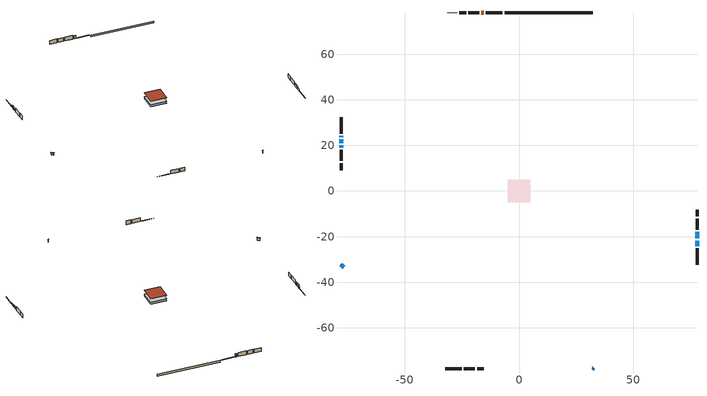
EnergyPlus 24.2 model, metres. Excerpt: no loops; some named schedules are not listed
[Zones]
conditioned space
 floor adiabatic (Floor1 construction): -4.9,-4.9 -4.9,4.9 4.9,4.9 4.9,-4.9 z1.19
 floor adiabatic (AdiabaticFloorConstruction): -4.9,-4.9 -4.9,4.9 4.9,4.9 4.9,-4.9 z1.19
 floor foundation (Slab1 construction): -4.9,-4.9 -4.9,4.9 4.9,4.9 4.9,-4.9 z0
 wall outside (RimJoist1 construction): -7.27,78.06 -14.53,78.06 / -32.33,-78.06 -25.08,-78.06 / -78.06,32.33 -78.06,25.08 / 78.06,-32.33 78.06,-25.08 z1.19:1.49
 wall outside (AdiabaticWallConstruction 1): -15.45,78.06 -16.5,78.06 z1.19:3.22
 wall outside (AdiabaticWallConstruction): -78.06,24.15 -78.06,23.59 z1.19:2.11; 32.33,-78.06 32.73,-77.67 z1.19:2.87; 78.06,-24.15 78.06,-21.71 z1.19:2.41; 78.06,-20.78 78.06,-17.85 z1.19:2.48; -78.06,22.67 -78.06,21 / -78.06,-32.33 -76.88,-33.51 z1.19:2.66; -78.06,20.07 -78.06,18.92 z1.19:2.2
 wall outside (Wall1 construction): -17.43,78.06 -22.27,78.06 / -24.15,-78.06 -19.32,-78.06 / -78.06,18 -78.06,13.16 / 78.06,-16.92 78.06,-12.08 z1.19:3.63
 wall outside (Wall2 construction): -23.2,78.06 -26.23,78.06 / -18.39,-78.06 -15.35,-78.06 / -78.06,12.23 -78.06,9.2 / 78.06,-11.15 78.06,-8.12 z1.19:3.63
 wall foundation (FoundationWall1 construction): 32.33,78.06 -6.34,78.06 z0:1.19
 wall adiabatic (Wall3 construction): -27.16,78.06 -31.4,78.06 z1.19:3.63
 window (WindowConstruction 5): -78.06,24.15 -78.06,23.59 z1.19:2.1
 window (WindowConstruction 6): 32.33,-78.06 32.73,-77.67 z1.19:2.87
 window (WindowConstruction): 78.06,-24.15 78.06,-21.71 z1.19:2.41
 window (WindowConstruction 1): 78.06,-20.78 78.06,-17.85 z1.19:2.48
 window (WindowConstruction 2): -78.06,22.67 -78.06,21 z1.19:2.66
 window (WindowConstruction 3): -78.06,20.07 -78.06,18.93 z1.19:2.2
 window (WindowConstruction 4): -78.06,-32.33 -76.88,-33.51 z1.19:2.66
 door (Door): -15.46,78.06 -16.5,78.06 z1.19:3.22
 ceiling adiabatic (AdiabaticFloorConstruction): 4.9,-4.9 4.9,4.9 -4.9,4.9 -4.9,-4.9 z1.19
 roof outside (Roof1 construction): -4.9,4.9 -4.9,-4.9 4.9,-4.9 4.9,4.9 z3.63
shading: -78.06,23.45 -78.06,24.3 -78.21,24.3 -78.21,23.45 z2.25; 32.83,-77.56 32.23,-78.17 32.33,-78.27 32.94,-77.67 z3.02; 78.06,-17.65 78.06,-20.98 78.47,-20.98 78.47,-17.65 z2.68; -78.06,20.8 -78.06,22.87 -78.47,22.87 -78.47,20.8 z2.86; -78.06,18.72 -78.06,20.27 -78.47,20.27 -78.47,18.72 z2.4; -76.74,-33.66 -78.2,-32.19 -78.49,-32.48 -77.03,-33.95 z2.86
[Building]
Building 1: Terrain=Suburbs
[Site:Location]
Montreal Mirabel Intl AP_QC: Latitude {deg}=45.68; Longitude {deg}=-74.03; Time Zone {hr}=-5; Elevation {m}=82; Keep Site Location Information=Yes
[Site:GroundTemperature:Shallow]
0.642858, -1.75623, -1.94836, -0.80987, 3.76054, 8.30966, 12.2535, 14.7518, 14.9641, 12.9321, 9.08883, 4.67926
[Site:WaterMainsTemperature]
Calculation Method=Schedule; Temperature Schedule=mains temperature schedule
[Material] Roughness=Rough; Thermal Absorptance=0.9
Name | Thickness {m} | Conductivity {W/m-K} | Density {kg/m3} | Specific Heat {J/kg-K} | Solar Absorptance | Visible Absorptance
asphalt or fiberglass shingles | 0.00635 | 0.162714 | 1121.4 | 1465.45 | 0.4 | 0.4
concrete 4.0 in. | 0.1016 | 1.803125 | 2242.8 | 837.4 | 0.7 | 0.7
concrete 8.0 in. | 0.2032 | 1.803125 | 2242.8 | 837.4 | 0.7 | 0.7
door material | 0.04445 | 0.053851 | 512.64 | 1214.23 | 0.7 | 0.7
exterior vertical ins | 0.0525934 | 0.029427 | 32.04 | 1214.23 | 0.7 | 0.7
floor covering | 0.0127 | 9.015625 | 54.468 | 1339.84 | 0.6 | 0.6
floor covering 1 | 0.0127 | 0.0433444 | 54.468 | 1339.84 | 0.6 | 0.6
floor rigid ins; wall rigid ins | 0.512978 | 0.029427 | 32.04 | 1214.23 | 0.7 | 0.7
floor stud and cavity | 0.0889 | 0.342986 | 50.32683 | 1063.81 | 0.7 | 0.7
floor stud and cavity 1 | 0.1397 | 1.75129 | 37.0049 | 1207.88 | 0.7 | 0.7
furniture material conditioned space 1 | 0.1524 | 0.115458 | 640.8 | 1214.23 | 0.6 | 0.6
gypsum board | 0.0127 | 0.160291 | 801 | 837.4 | 0.6 | 0.6
gypsum board 1 | 0.0127 | 0.160291 | 801 | 837.4 | 0.7 | 0.7
osb sheathing 0.5 in. | 0.0127 | 0.115458 | 512.64 | 1214.23 | 0.7 | 0.7
osb sheathing 0.5 in. 1 | 0.0127 | 0.115458 | 512.64 | 1214.23 | 0.4 | 0.4
osb sheathing 0.75 in. | 0.01905 | 0.115458 | 512.64 | 1214.23 | 0.7 | 0.7
osb sheathing 2.0 in. | 0.0508 | 0.115458 | 512.64 | 1214.23 | 0.7 | 0.7
rim joist rigid ins; roof rigid ins | 0.051816 | 0.029427 | 32.04 | 1214.23 | 0.7 | 0.7
rim joist stud and cavity | 0.0508 | 0.0531719 | 125.044 | 1163.47 | 0.6 | 0.6
roof stud and cavity | 0.2032 | 0.12558 | 78.34581 | 1123.46 | 0.7 | 0.7
wall stud and cavity | 0.1397 | 0.0908802 | 139.0536 | 1170.24 | 0.7 | 0.7
wall stud and cavity 1 | 0.1397 | 0.0955885 | 139.0536 | 1170.24 | 0.7 | 0.7
wall stud and cavity 2 | 0.1397 | 0.0821695 | 139.0536 | 1170.24 | 0.7 | 0.7
wall stud and cavity 3 | 0.0889 | 0.380278 | 52.3479 | 1209.89 | 0.7 | 0.7
wall stud and cavity 4 | 0.0889 | 0.391764 | 83.0341 | 1211.67 | 0.7 | 0.7
wood siding | 0.0254 | 0.102417 | 544.68 | 1172.36 | 0.4 | 0.4
wood siding 1; wood siding 2; wood siding 3 | 0.0254 | 0.102417 | 544.68 | 1172.36 | 0.7 | 0.7
[WindowMaterial:SimpleGlazingSystem]
Name | U-Factor {W/m2-K} | Solar Heat Gain Coefficient
WindowMaterial | 2.79244 | 0.62
WindowMaterial 1 | 2.787898 | 0.59
WindowMaterial 2 | 2.790737 | 0.61
WindowMaterial 3 | 2.78052 | 0.54
WindowMaterial 4 | 2.986628 | 0.6
WindowMaterial 5 | 2.96789 | 0.62
[Construction]
AdiabaticFloorConstruction: floor stud and cavity 1, floor rigid ins, osb sheathing 0.75 in., floor covering 1
AdiabaticWallConstruction: wood siding 2, wall rigid ins, wall stud and cavity 3, gypsum board
AdiabaticWallConstruction 1: wood siding 3, wall rigid ins, wall stud and cavity 3, gypsum board
Door: door material
Floor1 construction: floor stud and cavity, floor covering
FoundationWall1 construction: concrete 8.0 in., gypsum board 1
furniture construction conditioned space 1: furniture material conditioned space 1
PartitionWallConstruction: gypsum board, wall stud and cavity 4, gypsum board
RimJoist1 construction: wood siding 1, rim joist rigid ins, osb sheathing 2.0 in., rim joist stud and cavity
Roof1 construction: asphalt or fiberglass shingles, roof rigid ins, osb sheathing 0.75 in., roof stud and cavity, gypsum board
Slab1 construction: concrete 4.0 in.
Wall1 construction: wood siding, osb sheathing 0.5 in., wall stud and cavity, gypsum board
Wall2 construction: wood siding, osb sheathing 0.5 in., wall stud and cavity 1, gypsum board
Wall3 construction: osb sheathing 0.5 in. 1, wall stud and cavity 2, gypsum board
WindowConstruction: WindowMaterial
WindowConstruction 1: WindowMaterial 1
WindowConstruction 2; WindowConstruction 4: WindowMaterial 2
WindowConstruction 3: WindowMaterial 3
WindowConstruction 5: WindowMaterial 4
WindowConstruction 6: WindowMaterial 5
[Zone]
conditioned space: Multiplier=1; Volume {m3}=367.1; Part of Total Floor Area=Yes
[Space]
conditioned space 1: Zone=conditioned space; Volume {m3}=367.1
[SurfaceProperty:ExposedFoundationPerimeter]
Slab1: Exposed Perimeter Calculation Method=TotalExposedPerimeter; Total Exposed Perimeter {m}=38.679
[InternalMass] Zone or ZoneList=conditioned space; Space or SpaceList=conditioned space 1
Name | Construction | Surface Area {m2}
furniture mass conditioned space 1 | furniture construction conditioned space 1 | 115.188
partition wall mass | PartitionWallConstruction | 192.001
[Lights]
interior lighting: Zone or ZoneList or Space or SpaceList=conditioned space 1; Schedule=interior lighting schedule; Design Level Calculation Method=LightingLevel; Lighting Level {W}=343.2; Return Air Fraction=0; Fraction Radiant=0.6; Fraction Visible=0.2; Fraction Replaceable=1
[People]
occupants: Zone or ZoneList or Space or SpaceList=conditioned space 1; Number of People Schedule=occupants schedule; Number of People Calculation Method=People; Number of People=3; Fraction Radiant=0.314171; Sensible Heat Fraction=0.56303; Activity Level Schedule=occupants activity schedule; Carbon Dioxide Generation Rate {m3/s-W}=0; Enable ASHRAE 55 Comfort Warnings=No; Mean Radiant Temperature Calculation Type=EnclosureAveraged
[ElectricEquipment] Zone or ZoneList or Space or SpaceList=conditioned space 1; Design Level Calculation Method=EquipmentLevel
Name | Schedule | Design Level {W} | Fraction Latent | Fraction Radiant | Fraction Lost
clothes dryer | clothes dryer schedule | 140.772 | 0.015 | 0.081 | 0.85
clothes washer | clothes washer schedule | 32.1985 | 0.03 | 0.162 | 0.7
cooking range | cooking range schedule | 208.969 | 0.08 | 0.432 | 0.2
dishwasher | dishwasher schedule | 66.8632 | 0.3 | 0.18 | 0.4
fridge | fridge schedule | 72.9452 | 0 | 0.6 | 0
mech vent bath fan 0 | mech vent bath fan 0 schedule | 50.2 | 0 | 0 | 1
mech vent house fan | mech vent house fan schedule | 0 | 0 | 0 | 1
mech vent house fan cfis | mech vent house fan cfis schedule | 0 | 0 | 0 | 0
mech vent range fan 0 | mech vent range fan 0 schedule | 57 | 0 | 0 | 1
misc plug loads | misc plug loads schedule | 494.7 | 0.045 | 0.513 | 0.1
whole house fan | Always On Discrete | 0 | 0 | 0 | 1
[OtherEquipment] Zone or ZoneList or Space or SpaceList=conditioned space 1; Design Level Calculation Method=EquipmentLevel
Name | Fuel Type | Schedule | Design Level {W} | Fraction Latent | Fraction Radiant | Fraction Lost
clothes dryer 1 | Electricity | clothes dryer schedule | 0 | 0.015 | 0.081 | 0.85
cooking range 1 | Electricity | cooking range schedule | 0 | 0.08 | 0.432 | 0.2
general water use latent | None | general water use schedule | 59.3978 | 1 | 0 | 0
general water use sensible | None | general water use schedule | -58.539 | 0 | 0.6 | 0
mech vent house fan latent load | None | Always On Discrete | 0 | 1 | 0 | 0
mech vent house fan sensible load | None | Always On Discrete | 0 | 0 | 0 | 0
water heater energy adjustment1 | Electricity | Always On Discrete | 0.01 | 0 | 0 | 1
[ZoneInfiltration:DesignFlowRate] Zone or ZoneList or Space or SpaceList=conditioned space 1; Schedule=Always On Discrete; Design Flow Rate Calculation Method=Flow/Zone; Design Flow Rate {m3/s}=0
infil flow; natural vent flow; whole house fan flow
[AvailabilityManager:Scheduled]
furnace airloop Availability Manager: Schedule=Always On Discrete
[Foundation:Kiva]
Foundation Kiva 1: Initial Indoor Air Temperature {C}=18; Wall Height Above Grade {m}=1.19; Wall Depth Below Slab {m}=0.2032; Custom Block Material Name 1=exterior vertical ins; Custom Block Depth 1 {m}=1.19; Custom Block X Position 1 {m}=0.2159; Custom Block Z Position 1 {m}=0
[Foundation:Kiva:Settings]
Soil Conductivity {W/m-K}=0.849921; Soil Density {kg/m3}=1842.3; Soil Specific Heat {J/kg-K}=418.7; Ground Solar Absorptivity=0.9; Ground Thermal Absorptivity=0.9; Ground Surface Roughness {m}=0.03; Far-Field Width {m}=40; Deep-Ground Boundary Condition=ZeroFlux; Deep-Ground Depth {m}=40; Minimum Cell Dimension {m}=0.2; Maximum Cell Growth Coefficient=3; Simulation Timestep=Timestep
[Exterior:Lights]
exterior lighting: Schedule=exterior lighting schedule; Design Level {W}=75.6
[EnergyManagementSystem:GlobalVariable]
furnace_airloop_Fan_RTF
infil_program_Qfan
infil_program_Qinf
natural_vent_program_Qnv
natural_vent_program_Qwhf
[EnergyManagementSystem:Sensor]
Name | Output:Variable or Output:Meter Index Key | Output:Variable or Output:Meter
airflow_gain | infil flow | Infiltration Sensible Heat Gain Energy
airflow_gain_1 | natural vent flow | Infiltration Sensible Heat Gain Energy
airflow_gain_2 | whole house fan flow | Infiltration Sensible Heat Gain Energy
airflow_loss | infil flow | Infiltration Sensible Heat Loss Energy
airflow_loss_1 | natural vent flow | Infiltration Sensible Heat Loss Energy
airflow_loss_2 | whole house fan flow | Infiltration Sensible Heat Loss Energy
clg_load_cond |  | Cooling:EnergyTransfer:Zone:CONDITIONED SPACE
clg_sp_s; clg_sp_s_1 | cooling setpoint | Schedule Value
clothes_dryer_exhaust_0_sch_s | clothes dryer exhaust 0 schedule | Schedule Value
cool_season | cooling season schedule | Schedule Value
htg_load_cond |  | Heating:EnergyTransfer:Zone:CONDITIONED SPACE
htg_sp_s; htg_sp_s_1 | heating setpoint | Schedule Value
ig_ee_conv | clothes dryer | Electric Equipment Convective Heating Energy
ig_ee_conv_2 | cooking range | Electric Equipment Convective Heating Energy
ig_ee_conv_4 | fridge | Electric Equipment Convective Heating Energy
ig_ee_conv_5 | misc plug loads | Electric Equipment Convective Heating Energy
ig_ee_conv_6 | whole house fan | Electric Equipment Convective Heating Energy
ig_ee_rad | clothes dryer | Electric Equipment Radiant Heating Energy
ig_ee_rad_2 | cooking range | Electric Equipment Radiant Heating Energy
ig_ee_rad_4 | fridge | Electric Equipment Radiant Heating Energy
ig_ee_rad_5 | misc plug loads | Electric Equipment Radiant Heating Energy
ig_ee_rad_6 | whole house fan | Electric Equipment Radiant Heating Energy
ig_lgt_conv | interior lighting | Lights Convective Heating Energy
ig_lgt_rad | interior lighting | Lights Radiant Heating Energy
ig_lgt_vis | interior lighting | Lights Visible Radiation Heating Energy
ig_oe_conv | clothes dryer 1 | Other Equipment Convective Heating Energy
ig_oe_conv_1 | cooking range 1 | Other Equipment Convective Heating Energy
ig_oe_conv_2 | general water use latent | Other Equipment Convective Heating Energy
ig_oe_conv_3 | general water use sensible | Other Equipment Convective Heating Energy
ig_oe_conv_4 | water heater energy adjustment1 | Other Equipment Convective Heating Energy
ig_oe_rad | clothes dryer 1 | Other Equipment Radiant Heating Energy
ig_oe_rad_1 | cooking range 1 | Other Equipment Radiant Heating Energy
ig_oe_rad_2 | general water use latent | Other Equipment Radiant Heating Energy
ig_oe_rad_3 | general water use sensible | Other Equipment Radiant Heating Energy
ig_oe_rad_4 | water heater energy adjustment1 | Other Equipment Radiant Heating Energy
ig_ppl_conv | occupants | People Convective Heating Energy
ig_ppl_rad | occupants | People Radiant Heating Energy
im_conv | furniture mass conditioned space 1 | Surface Inside Face Convection Heat Gain Energy
im_conv_1 | partition wall mass | Surface Inside Face Convection Heat Gain Energy
im_ig | furniture mass conditioned space 1 | Surface Inside Face Internal Gains Radiation Heat Gain Energy
im_ig_1 | partition wall mass | Surface Inside Face Internal Gains Radiation Heat Gain Energy
im_lgt | furniture mass conditioned space 1 | Surface Inside Face Lights Radiation Heat Gain Energy
im_lgt_1 | partition wall mass | Surface Inside Face Lights Radiation Heat Gain Energy
im_sol | furniture mass conditioned space 1 | Surface Inside Face Solar Radiation Heat Gain Energy
im_sol_1 | partition wall mass | Surface Inside Face Solar Radiation Heat Gain Energy
im_surf | furniture mass conditioned space 1 | Surface Inside Face Net Surface Thermal Radiation Heat Gain Energy
im_surf_1 | partition wall mass | Surface Inside Face Net Surface Thermal Radiation Heat Gain Energy
mech_vent_bath_fan_0_sch_s | mech vent bath fan 0 schedule | Schedule Value
mech_vent_range_fan_0_sch_s | mech vent range fan 0 schedule | Schedule Value
mv_conv | mech vent bath fan 0 | Electric Equipment Convective Heating Energy
mv_conv_1 | mech vent house fan | Electric Equipment Convective Heating Energy
mv_conv_2 | mech vent house fan cfis | Electric Equipment Convective Heating Energy
mv_conv_3 | mech vent range fan 0 | Electric Equipment Convective Heating Energy
mv_conv_4 | mech vent house fan latent load | Other Equipment Convective Heating Energy
mv_conv_5 | mech vent house fan sensible load | Other Equipment Convective Heating Energy
mv_rad | mech vent bath fan 0 | Electric Equipment Radiant Heating Energy
mv_rad_1 | mech vent house fan | Electric Equipment Radiant Heating Energy
mv_rad_2 | mech vent house fan cfis | Electric Equipment Radiant Heating Energy
mv_rad_3 | mech vent range fan 0 | Electric Equipment Radiant Heating Energy
mv_rad_4 | mech vent house fan latent load | Other Equipment Radiant Heating Energy
mv_rad_5 | mech vent house fan sensible load | Other Equipment Radiant Heating Energy
natural_vent_s | natural vent schedule | Schedule Value
out_pb_s |  | Site Outdoor Air Barometric Pressure
out_wt_s |  | Site Outdoor Air Humidity Ratio
site_vw_s |  | Site Wind Speed
ss_back_out | Window1 | Surface Window Shortwave from Zone Back Out Window Heat Transfer Rate
ss_back_out_1 | Window2 | Surface Window Shortwave from Zone Back Out Window Heat Transfer Rate
ss_back_out_2 | Window3 | Surface Window Shortwave from Zone Back Out Window Heat Transfer Rate
ss_back_out_3 | Window4 | Surface Window Shortwave from Zone Back Out Window Heat Transfer Rate
ss_back_out_4 | Window6 | Surface Window Shortwave from Zone Back Out Window Heat Transfer Rate
ss_back_out_5 | Window7 | Surface Window Shortwave from Zone Back Out Window Heat Transfer Rate
ss_back_out_6 | Window8 | Surface Window Shortwave from Zone Back Out Window Heat Transfer Rate
ss_conv | Door1 | Surface Inside Face Convection Heat Gain Energy
ss_conv_1 | Window1 | Surface Inside Face Convection Heat Gain Energy
ss_conv_2 | Window2 | Surface Inside Face Convection Heat Gain Energy
ss_conv_3 | Window3 | Surface Inside Face Convection Heat Gain Energy
ss_conv_4 | Window4 | Surface Inside Face Convection Heat Gain Energy
ss_conv_5 | Window6 | Surface Inside Face Convection Heat Gain Energy
ss_conv_6 | Window7 | Surface Inside Face Convection Heat Gain Energy
ss_conv_7 | Window8 | Surface Inside Face Convection Heat Gain Energy
ss_ig | Door1 | Surface Inside Face Internal Gains Radiation Heat Gain Energy
ss_ig_1 | Window1 | Surface Inside Face Internal Gains Radiation Heat Gain Energy
ss_ig_2 | Window2 | Surface Inside Face Internal Gains Radiation Heat Gain Energy
ss_ig_3 | Window3 | Surface Inside Face Internal Gains Radiation Heat Gain Energy
ss_ig_4 | Window4 | Surface Inside Face Internal Gains Radiation Heat Gain Energy
ss_ig_5 | Window6 | Surface Inside Face Internal Gains Radiation Heat Gain Energy
ss_ig_6 | Window7 | Surface Inside Face Internal Gains Radiation Heat Gain Energy
ss_ig_7 | Window8 | Surface Inside Face Internal Gains Radiation Heat Gain Energy
ss_lgt | Door1 | Surface Inside Face Lights Radiation Heat Gain Energy
ss_sol | Door1 | Surface Inside Face Solar Radiation Heat Gain Energy
ss_surf | Door1 | Surface Inside Face Net Surface Thermal Radiation Heat Gain Energy
ss_surf_1 | Window1 | Surface Inside Face Net Surface Thermal Radiation Heat Gain Energy
ss_surf_2 | Window2 | Surface Inside Face Net Surface Thermal Radiation Heat Gain Energy
ss_surf_3 | Window3 | Surface Inside Face Net Surface Thermal Radiation Heat Gain Energy
ss_surf_4 | Window4 | Surface Inside Face Net Surface Thermal Radiation Heat Gain Energy
ss_surf_5 | Window6 | Surface Inside Face Net Surface Thermal Radiation Heat Gain Energy
ss_surf_6 | Window7 | Surface Inside Face Net Surface Thermal Radiation Heat Gain Energy
ss_surf_7 | Window8 | Surface Inside Face Net Surface Thermal Radiation Heat Gain Energy
ss_trans_in | Window1 | Surface Window Transmitted Solar Radiation Rate
ss_trans_in_1 | Window2 | Surface Window Transmitted Solar Radiation Rate
ss_trans_in_2 | Window3 | Surface Window Transmitted Solar Radiation Rate
ss_trans_in_3 | Window4 | Surface Window Transmitted Solar Radiation Rate
ss_trans_in_4 | Window6 | Surface Window Transmitted Solar Radiation Rate
ss_trans_in_5 | Window7 | Surface Window Transmitted Solar Radiation Rate
ss_trans_in_6 | Window8 | Surface Window Transmitted Solar Radiation Rate
ss_trans_out | Window1 | Surface Inside Face Initial Transmitted Diffuse Transmitted Out Window Solar Radiation Rate
ss_trans_out_1 | Window2 | Surface Inside Face Initial Transmitted Diffuse Transmitted Out Window Solar Radiation Rate
ss_trans_out_2 | Window3 | Surface Inside Face Initial Transmitted Diffuse Transmitted Out Window Solar Radiation Rate
ss_trans_out_3 | Window4 | Surface Inside Face Initial Transmitted Diffuse Transmitted Out Window Solar Radiation Rate
ss_trans_out_4 | Window6 | Surface Inside Face Initial Transmitted Diffuse Transmitted Out Window Solar Radiation Rate
ss_trans_out_5 | Window7 | Surface Inside Face Initial Transmitted Diffuse Transmitted Out Window Solar Radiation Rate
ss_trans_out_6 | Window8 | Surface Inside Face Initial Transmitted Diffuse Transmitted Out Window Solar Radiation Rate
s_conv | Floor1 | Surface Inside Face Convection Heat Gain Energy
s_conv_1 | FoundationWall1 | Surface Inside Face Convection Heat Gain Energy
s_conv_10 | Wall1:0 | Surface Inside Face Convection Heat Gain Energy
s_conv_11 | Wall1:180 | Surface Inside Face Convection Heat Gain Energy
s_conv_12 | Wall1:270 | Surface Inside Face Convection Heat Gain Energy
s_conv_13 | Wall1:90 | Surface Inside Face Convection Heat Gain Energy
s_conv_14 | Wall2:0 | Surface Inside Face Convection Heat Gain Energy
s_conv_15 | Wall2:180 | Surface Inside Face Convection Heat Gain Energy
s_conv_16 | Wall2:270 | Surface Inside Face Convection Heat Gain Energy
s_conv_17 | Wall2:90 | Surface Inside Face Convection Heat Gain Energy
s_conv_18 | Wall3 | Surface Inside Face Convection Heat Gain Energy
s_conv_2 | inferred conditioned ceiling | Surface Inside Face Convection Heat Gain Energy
s_conv_3 | inferred conditioned floor | Surface Inside Face Convection Heat Gain Energy
s_conv_4 | RimJoist1:0 | Surface Inside Face Convection Heat Gain Energy
s_conv_5 | RimJoist1:180 | Surface Inside Face Convection Heat Gain Energy
s_conv_6 | RimJoist1:270 | Surface Inside Face Convection Heat Gain Energy
s_conv_7 | RimJoist1:90 | Surface Inside Face Convection Heat Gain Energy
s_conv_8 | Roof1 | Surface Inside Face Convection Heat Gain Energy
s_conv_9 | Slab1 | Surface Inside Face Convection Heat Gain Energy
s_ig | Floor1 | Surface Inside Face Internal Gains Radiation Heat Gain Energy
s_ig_1 | FoundationWall1 | Surface Inside Face Internal Gains Radiation Heat Gain Energy
s_ig_10 | Wall1:0 | Surface Inside Face Internal Gains Radiation Heat Gain Energy
s_ig_11 | Wall1:180 | Surface Inside Face Internal Gains Radiation Heat Gain Energy
s_ig_12 | Wall1:270 | Surface Inside Face Internal Gains Radiation Heat Gain Energy
s_ig_13 | Wall1:90 | Surface Inside Face Internal Gains Radiation Heat Gain Energy
s_ig_14 | Wall2:0 | Surface Inside Face Internal Gains Radiation Heat Gain Energy
s_ig_15 | Wall2:180 | Surface Inside Face Internal Gains Radiation Heat Gain Energy
s_ig_16 | Wall2:270 | Surface Inside Face Internal Gains Radiation Heat Gain Energy
s_ig_17 | Wall2:90 | Surface Inside Face Internal Gains Radiation Heat Gain Energy
s_ig_18 | Wall3 | Surface Inside Face Internal Gains Radiation Heat Gain Energy
s_ig_2 | inferred conditioned ceiling | Surface Inside Face Internal Gains Radiation Heat Gain Energy
s_ig_3 | inferred conditioned floor | Surface Inside Face Internal Gains Radiation Heat Gain Energy
s_ig_4 | RimJoist1:0 | Surface Inside Face Internal Gains Radiation Heat Gain Energy
s_ig_5 | RimJoist1:180 | Surface Inside Face Internal Gains Radiation Heat Gain Energy
s_ig_6 | RimJoist1:270 | Surface Inside Face Internal Gains Radiation Heat Gain Energy
s_ig_7 | RimJoist1:90 | Surface Inside Face Internal Gains Radiation Heat Gain Energy
s_ig_8 | Roof1 | Surface Inside Face Internal Gains Radiation Heat Gain Energy
s_ig_9 | Slab1 | Surface Inside Face Internal Gains Radiation Heat Gain Energy
s_lgt | Floor1 | Surface Inside Face Lights Radiation Heat Gain Energy
s_lgt_1 | FoundationWall1 | Surface Inside Face Lights Radiation Heat Gain Energy
s_lgt_10 | Wall1:0 | Surface Inside Face Lights Radiation Heat Gain Energy
s_lgt_11 | Wall1:180 | Surface Inside Face Lights Radiation Heat Gain Energy
s_lgt_12 | Wall1:270 | Surface Inside Face Lights Radiation Heat Gain Energy
s_lgt_13 | Wall1:90 | Surface Inside Face Lights Radiation Heat Gain Energy
s_lgt_14 | Wall2:0 | Surface Inside Face Lights Radiation Heat Gain Energy
s_lgt_15 | Wall2:180 | Surface Inside Face Lights Radiation Heat Gain Energy
s_lgt_16 | Wall2:270 | Surface Inside Face Lights Radiation Heat Gain Energy
s_lgt_17 | Wall2:90 | Surface Inside Face Lights Radiation Heat Gain Energy
s_lgt_18 | Wall3 | Surface Inside Face Lights Radiation Heat Gain Energy
s_lgt_2 | inferred conditioned ceiling | Surface Inside Face Lights Radiation Heat Gain Energy
s_lgt_3 | inferred conditioned floor | Surface Inside Face Lights Radiation Heat Gain Energy
s_lgt_4 | RimJoist1:0 | Surface Inside Face Lights Radiation Heat Gain Energy
s_lgt_5 | RimJoist1:180 | Surface Inside Face Lights Radiation Heat Gain Energy
s_lgt_6 | RimJoist1:270 | Surface Inside Face Lights Radiation Heat Gain Energy
s_lgt_7 | RimJoist1:90 | Surface Inside Face Lights Radiation Heat Gain Energy
s_lgt_8 | Roof1 | Surface Inside Face Lights Radiation Heat Gain Energy
s_lgt_9 | Slab1 | Surface Inside Face Lights Radiation Heat Gain Energy
s_sol | Floor1 | Surface Inside Face Solar Radiation Heat Gain Energy
s_sol_1 | FoundationWall1 | Surface Inside Face Solar Radiation Heat Gain Energy
s_sol_10 | Wall1:0 | Surface Inside Face Solar Radiation Heat Gain Energy
s_sol_11 | Wall1:180 | Surface Inside Face Solar Radiation Heat Gain Energy
s_sol_12 | Wall1:270 | Surface Inside Face Solar Radiation Heat Gain Energy
s_sol_13 | Wall1:90 | Surface Inside Face Solar Radiation Heat Gain Energy
s_sol_14 | Wall2:0 | Surface Inside Face Solar Radiation Heat Gain Energy
s_sol_15 | Wall2:180 | Surface Inside Face Solar Radiation Heat Gain Energy
s_sol_16 | Wall2:270 | Surface Inside Face Solar Radiation Heat Gain Energy
s_sol_17 | Wall2:90 | Surface Inside Face Solar Radiation Heat Gain Energy
s_sol_18 | Wall3 | Surface Inside Face Solar Radiation Heat Gain Energy
s_sol_2 | inferred conditioned ceiling | Surface Inside Face Solar Radiation Heat Gain Energy
s_sol_3 | inferred conditioned floor | Surface Inside Face Solar Radiation Heat Gain Energy
s_sol_4 | RimJoist1:0 | Surface Inside Face Solar Radiation Heat Gain Energy
s_sol_5 | RimJoist1:180 | Surface Inside Face Solar Radiation Heat Gain Energy
s_sol_6 | RimJoist1:270 | Surface Inside Face Solar Radiation Heat Gain Energy
s_sol_7 | RimJoist1:90 | Surface Inside Face Solar Radiation Heat Gain Energy
s_sol_8 | Roof1 | Surface Inside Face Solar Radiation Heat Gain Energy
s_sol_9 | Slab1 | Surface Inside Face Solar Radiation Heat Gain Energy
s_surf | Floor1 | Surface Inside Face Net Surface Thermal Radiation Heat Gain Energy
